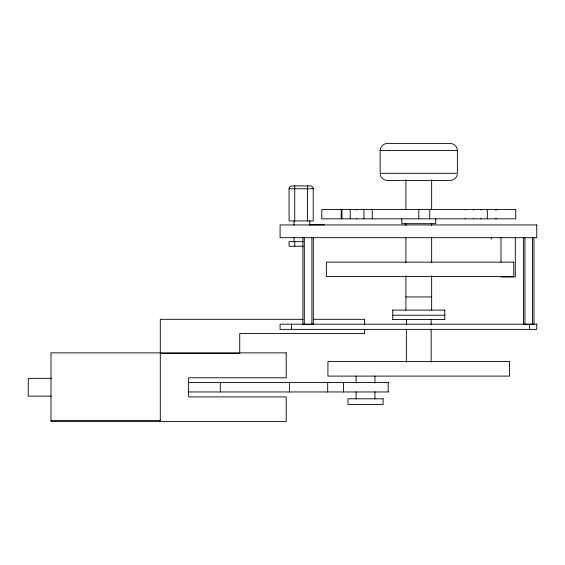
<?xml version="1.0" encoding="UTF-8"?>
<svg xmlns="http://www.w3.org/2000/svg" width="565" height="565" viewBox="0 0 565 565"><rect width="100%" height="100%" fill="white"/><g stroke="black" fill="none" stroke-linecap="round" stroke-linejoin="round"><path stroke-width="0.85" d="M444.782 319.522L444.782 310.093M392.76 319.522L392.76 310.093M380.16 150.551C380.054 146.688 383.522 143.482 387.3 143.404L450.241 143.404C454.02 143.482 457.488 146.688 457.389 150.551L457.389 173.321L380.146 173.321L380.16 150.551L457.396 150.551M457.276 174.62C456.711 177.961 453.554 180.341 450.241 180.468L387.3 180.468C383.995 180.341 380.838 177.961 380.266 174.62M289.075 188.752L313.229 188.752L313.229 220.929L289.075 220.929L289.075 188.752A2.839 2.839 0 0 1 291.914 185.913L310.383 185.913A2.839 2.839 0 0 1 313.229 188.752M309.578 224.821L324.444 224.821M303.285 241.643L289.075 241.643L289.075 246.227L303.285 246.227M500.986 277.034L515.294 277.034L515.294 237.618M405.896 296.943L431.646 296.943M392.71 310.093L444.839 310.093M392.71 315.228L444.839 315.228M302.981 319.324L160.298 319.324L160.298 421.596M313.554 319.324L364.637 319.324L364.637 324.331M392.71 319.522L444.839 319.522M160.298 353.386L239.737 353.386L239.737 333.52L364.637 333.52L364.637 329.339M51.168 378.352L28.25 378.352L28.25 396.143L51.168 396.143M188.173 382.505L388.282 382.505M188.173 391.962L388.282 391.962M51.012 420.459L160.298 420.459M533.946 237.851L533.946 324.324L523.501 324.324L523.494 237.851M532.52 237.851L532.52 324.324M529.596 324.176L529.596 329.374M524.927 237.851L524.927 324.324M500.986 237.618L500.986 262.146M496.338 209.523L496.338 210.109M496.338 218.245L496.338 218.825M495.562 209.523L495.562 210.109M495.562 218.245L495.562 218.825M491.239 237.455L491.239 239.087M487.334 209.523L487.334 218.825M480.829 209.523L480.829 210.109M480.829 218.245L480.829 218.825M473.618 209.523L473.618 210.109M473.618 218.245L473.618 218.825M465.313 209.523L465.313 210.109M465.313 218.245L465.313 218.825M435.742 218.825L435.742 223.676L401.807 223.676L401.807 218.825M431.646 179.741L431.646 209.7M431.646 223.804L431.646 225.562M431.646 237.9L431.646 262.577M431.646 275.798L431.646 310.093M431.159 319.522L431.159 324.755M431.159 329.113L431.159 362.25M429.739 209.523L429.739 218.825M418.771 209.523L418.771 218.825M406.383 319.522L406.383 324.755M406.383 329.113L406.383 362.25M405.896 179.741L405.896 209.7M405.896 223.804L405.896 225.562M405.896 237.9L405.896 262.577M405.896 275.798L405.896 310.093M388.197 382.505L388.197 391.962M374.934 376.099L374.934 383.084M374.934 391.82L374.934 398.812M372.229 209.523L372.229 218.825M363.924 209.523L363.924 218.825M356.72 209.523L356.72 210.109M356.72 218.245L356.72 218.825M356.105 376.099L356.105 383.084M356.105 391.82L356.105 398.812M350.208 209.523L350.208 218.825M343.541 382.505L343.541 391.962M341.98 209.523L341.98 218.825M341.204 209.523L341.204 218.825M327.686 382.505L327.686 391.962M313.328 237.851L313.328 324.324L302.889 324.324L302.882 237.851M311.901 237.851L311.901 324.324M309.782 220.866L309.782 225.237M307.551 185.92L307.551 220.929M304.309 237.851L304.309 324.324M294.753 185.92L294.753 220.929M294.753 241.643L294.753 246.227M294.047 220.866L294.047 225.237M294.047 237.484L294.047 241.862M291.434 324.176L291.434 329.374M289.414 382.505L289.414 391.962M220.35 382.505L220.35 391.962M515.732 209.523L321.81 209.523L321.81 218.825L515.732 218.825L515.732 209.523M536.75 224.941L280.078 224.941L280.078 237.696L536.75 237.696L536.75 224.941M513.769 262.139L326.386 262.139L326.386 276.447L513.769 276.447L513.755 262.139M536.75 324.176L280.078 324.176L280.078 329.374L536.75 329.374L536.75 324.176M286.215 352.871L51.012 352.871L51.012 421.596L286.215 421.596L286.215 396.905L188.639 396.905L188.639 377.794L286.215 377.794L286.215 352.871M509.609 361.501L327.933 361.501L327.933 376.099L509.609 376.099L509.609 361.501M383.091 398.805L347.948 398.805L347.948 404.484L383.091 404.484L383.091 398.805"/></g></svg>
